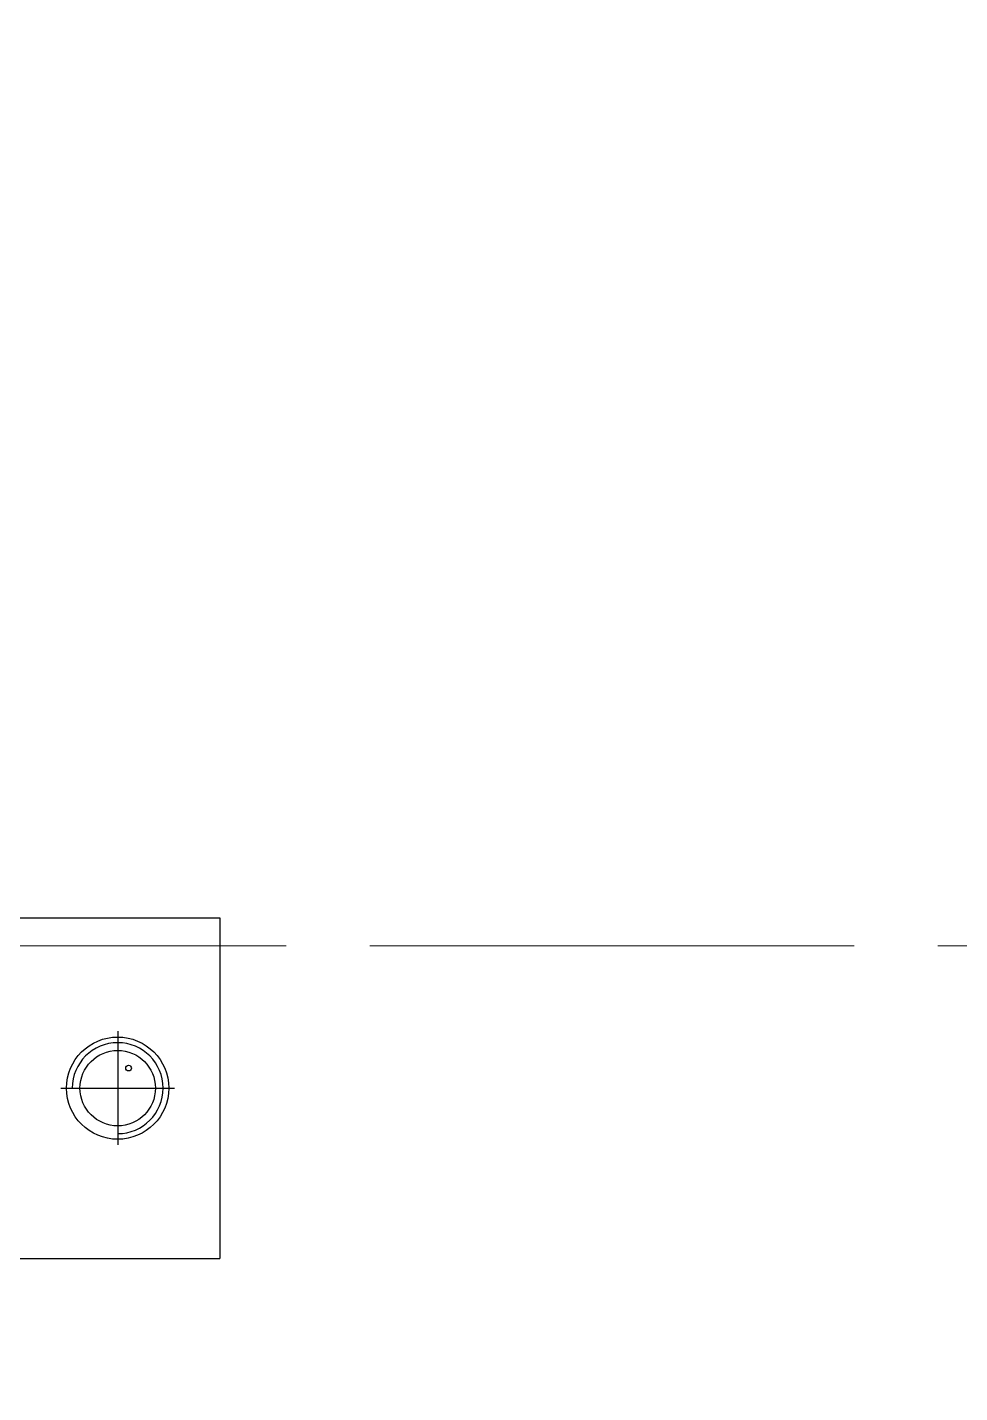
# Model space of a CAD drawing. Header units: millimetres. Extents: x 10462777 to 22643323, y 453826 to 1389191.
# Drawn here: x 11290043.9 to 11290126, y 584235.8 to 584355.9 of the extents above; entities that cross this region are included whole.
import ezdxf

# ---------------------------------------------------------------- set-up
doc = ezdxf.new("R2010")
doc.units = ezdxf.units.MM
doc.header["$LTSCALE"] = 200
doc.header["$MEASUREMENT"] = 0
for name, pattern in [('CENTER2', [1.125, 0.75, -0.125, 0.125, -0.125]), ('HIDDEN', [3.75, 2.5, -1.25]), ('PHANTOM', [2.5, 1.25, -0.25, 0.25, -0.25, 0.25, -0.25])]:
    doc.linetypes.add(name, pattern=pattern)
doc.layers.get('0').update_dxf_attribs({"linetype": 'CONTINUOUS'})
for name, color, linetype in [('BOM-UDEF', 3, 'CONTINUOUS'), ('CENTER', 1, 'CONTINUOUS'), ('CL', 3, 'CONTINUOUS'), ('DV1_DEFAULT', 7, 'CONTINUOUS'), ('HL', 2, 'HIDDEN'), ('THIN', 3, 'CONTINUOUS')]:
    doc.layers.add(name, color=color, linetype=linetype)
doc.layers.add('FL', color=3, linetype='CONTINUOUS', lineweight=25)
doc.layers.add('LAYOUT', color=8, linetype='CONTINUOUS', lineweight=25)

# ---------------------------------------------------------------- blocks, each defined once
blk = doc.blocks.new('HS_BOM', base_point=(-55.53, -107.5))
at = {"layer": 'BOM-UDEF'}
blk.add_circle((-55.53, -107.5), 0.25, dxfattribs=at)
blk = doc.blocks.new('A$C43562B9D')
blk.add_circle((0, 0), 1.62)
at = {"layer": 'CENTER'}
for p, q in [((0, 5), (0, -5)), ((-5, 0), (5, 0))]:
    blk.add_line(p, q, dxfattribs=at)
at = {"layer": 'THIN'}
blk.add_arc((0, 0), 2, 255, 165, dxfattribs=at)
blk = doc.blocks.new('A$C534601B9')
for p, q in [((0, -15), (0, 15)), ((0, 15), (50, 15)), ((50, 15), (50, -15)), ((0, -15), (50, -15))]:
    blk.add_line(p, q)
blk.add_circle((41, 0), 3.32)
at = {"layer": 'CL'}
for p, q in [((25, 24.6), (25, -24.6)), ((41, 5), (41, -5)), ((36, 0), (46, 0))]:
    blk.add_line(p, q, dxfattribs=at)
at = {"layer": 'FL'}
blk.add_arc((41, 0), 4, 270, 180, dxfattribs=at)
at = {"layer": 'HL'}
for p, q in [((19, -15), (19, 15)), ((31, -15), (31, 15))]:
    blk.add_line(p, q, dxfattribs=at)
blk.add_circle((41, 0), 4.5, dxfattribs=at)
for name, p in [('A$C43562B9D', (10, 7.5)), ('HS_BOM', (41.96, 1.76)), ('A$C43562B9D', (10, -7.5))]:
    blk.add_blockref(name, p)
blk = doc.blocks.new('A$C3EBB01AA')
at = {"rotation": 90}
blk.add_blockref('A$C534601B9', (-99, -41), dxfattribs=at)
blk = doc.blocks.new('r710ic')
at = {"layer": 'DV1_DEFAULT', "color": 1, "linetype": 'CENTER2', "lineweight": 0}
for p, q in [((272041.37, 102141.44), (272041.37, 106426.45)), ((272041.37, 106323.81), (272041.37, 102038.81))]:
    blk.add_line(p, q, dxfattribs=at)
at = {"layer": 'LAYOUT', "color": 3}
blk.add_circle((272041.37, 104232.63), 2050.12, dxfattribs=at)
blk = doc.blocks.new('A$C7DA30AB0')
at = {"layer": 'LAYOUT', "color": 6, "linetype": 'PHANTOM'}
blk.add_circle((3030.45, 3025.99, 0), 2693.02, dxfattribs=at)

msp = doc.modelspace()

# ---------------------------------------------------------------- block references
at = {"ltscale": 10}
msp.add_blockref('A$C7DA30AB0', (11285684.40366, 580408.4363), dxfattribs=at)
at = {"rotation": 270}
msp.add_blockref('A$C3EBB01AA', (11290051.85563, 584163.58607), dxfattribs=at)
at = {"layer": 'LAYOUT', "color": 2, "rotation": 270}
msp.add_blockref('r710ic', (11186875.24796, 856316.46559, 0), dxfattribs=at)

doc.saveas('drawing.dxf')
